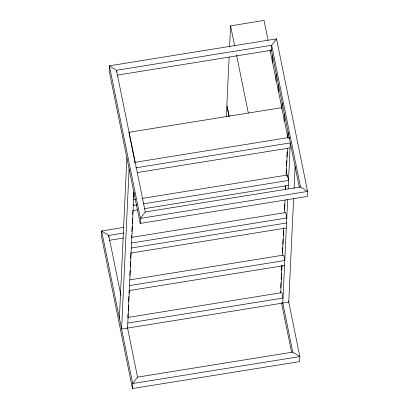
<?xml version="1.0" encoding="UTF-8"?>
<svg xmlns="http://www.w3.org/2000/svg" width="409" height="409" viewBox="0 0 409 409"><rect width="100%" height="100%" fill="white"/><g stroke="black" fill="none" stroke-linecap="round" stroke-linejoin="round"><path stroke-width="0.61" d="M108.636 237.327L108.728 235.451L101.647 230.962L101.412 235.967L132.455 388.55L299.618 361.592L299.848 356.587L288.519 300.881M116.376 72.178L116.463 70.302L109.382 65.818L109.152 70.823L140.195 223.406L307.353 196.443L307.588 191.438L276.545 38.855L109.382 65.818L140.425 218.401L140.195 223.406M119.387 318.151L126.887 158.012M129.106 168.912L121.606 329.051L288.764 302.093L293.606 198.733M127.889 317.481L128.068 313.657M128.221 310.467L128.457 305.37M128.641 301.54L128.876 296.438M129.024 293.253L129.178 290.063M129.863 275.395L130.103 270.298M130.282 266.469L130.522 261.366M130.67 258.181L130.911 253.079M131.642 237.414L131.734 235.497M131.913 231.673L132.153 226.571M132.301 223.386L132.536 218.283M132.721 214.454L132.899 210.63M133.523 197.24L133.763 192.138M127.572 328.09L133.942 192.194M132.455 388.55L132.69 383.545L101.647 230.962L123.722 227.404M226.33 116.754L226.837 105.911L228.994 116.499M229.127 57.086L226.888 104.914L229.168 116.12M229.602 46.887L230.589 25.844L264.02 20.45L268.079 40.379M270.042 51.202L270.098 49.929M272.23 62.741L272.558 55.721M276.484 40.108L276.545 38.855L271.683 45.271L271.448 50.271L117.485 75.108M275.922 80.905L276.254 73.886M278.171 91.166L278.468 84.786M281.704 108.917L281.76 107.639L128.927 132.291M281.898 108.692L282.164 102.95M284.056 120.87L284.383 113.85M280.784 287.691L281.024 282.583M281.172 279.393L281.443 273.652M281.591 270.461L281.832 265.359M282.43 252.598L282.67 247.496M282.818 244.306L283.059 239.199M283.238 235.374L283.478 230.267M284.459 209.214L284.7 204.111M285.39 189.433L285.508 186.882M286.106 174.122L286.346 169.019M286.494 165.829L286.735 160.727M286.913 156.898L287.154 151.79M287.808 137.756L288.079 132.015M280.722 292.834L282.005 265.415M282.486 255.211L283.769 227.793M284.475 212.762L285.073 200.011M285.548 189.807L285.758 185.343M286.239 175.139L287.491 148.36M287.343 176.872L287.43 174.996L142.266 198.411M289.127 138.712L289.189 137.465L134.597 162.399M282.793 303.054L287.634 199.694M288.146 188.851L290.298 142.915L135.706 167.843M294.086 188.523L295.129 166.192M145.287 211.985L140.425 218.401L307.588 191.438L300.508 186.954L145.287 211.985L116.463 70.302L271.683 45.271L300.508 186.954M137.552 377.134L132.69 383.545L299.848 356.587L292.772 352.098L137.552 377.134L127.521 327.824M137.358 172.547L290.063 147.915M133.467 199.827L135.353 199.526M137.087 204.873L133.319 205.482L133.073 204.27M143.37 203.861L288.539 180.446L287.43 174.996M133.083 210.487L137.48 209.776M144.392 208.662L288.304 185.451M123.809 233.018L108.728 235.451L120.916 295.37M109.121 240.354L123.574 238.023M131.708 237.363L285.671 212.532L286.781 217.982L131.56 243.012M131.325 248.018L286.545 222.982M131.09 253.023L286.31 227.987M129.714 279.899L283.677 255.068L284.787 260.518L129.566 285.554M129.331 290.554L284.552 265.523M127.956 317.43L281.919 292.599L283.028 298.049L127.807 323.084M271.325 49.668L299.383 187.588M270.104 50.343L287.972 138.155M230.589 25.844L234.643 45.772M236.545 55.113L248.329 113.032M280.456 291.556L280.707 292.803M282.742 302.793L292.772 352.098M281.489 302.803L291.52 352.108M129.055 132.91L135.139 162.808"/></g></svg>
